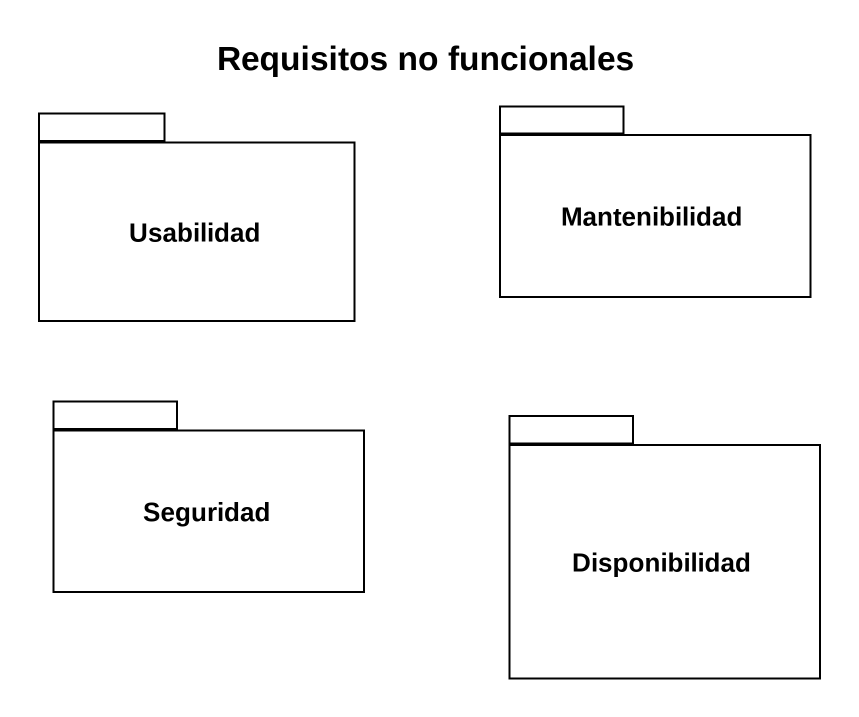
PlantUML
@startuml
title Requisitos no funcionales
package Usabilidad {
}
package Mantenibilidad {
}
package Seguridad {
}
package Disponibilidad {
}
@enduml
